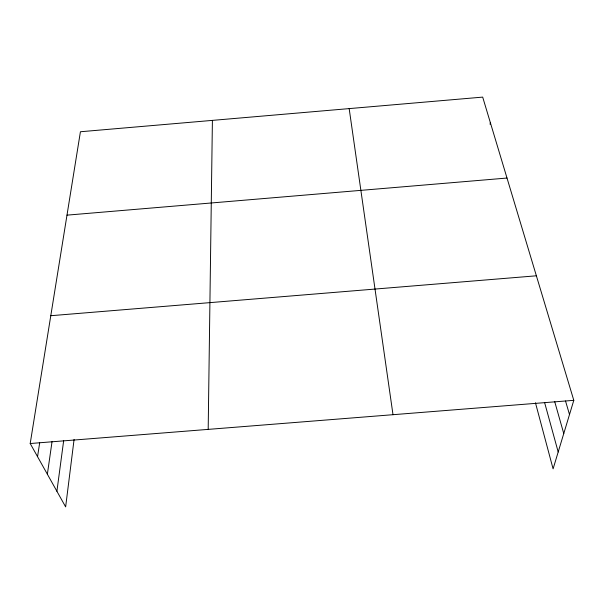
<?xml version="1.0" encoding="UTF-8"?>
<svg xmlns="http://www.w3.org/2000/svg" width="604" height="604" viewBox="0 0 604 604"><rect width="100%" height="100%" fill="white"/><g stroke="black" fill="none" stroke-linecap="round" stroke-linejoin="round"><path stroke-width="0.91" d="M208.184 429.384L212.404 120.385M490.093 124.318L490.32 122.491M74.081 439.448L65.64 506.892L30.2 443.525L80.423 131.748L482.687 97.108L573.8 400.331L553.09 468.863L535.454 402.793M56.904 491.263L63.669 440.633M47.369 474.216L52.042 441.584M37.546 456.662L39.683 442.77M66.991 215.145L507.005 178.044M50.789 315.711L536.382 275.802M30.2 443.525L573.8 400.331M565.525 400.996L569.504 414.563M554.646 401.411L563.759 433.551M544.612 402.566L558.194 451.981M349.172 108.607L393 414.699"/></g></svg>
